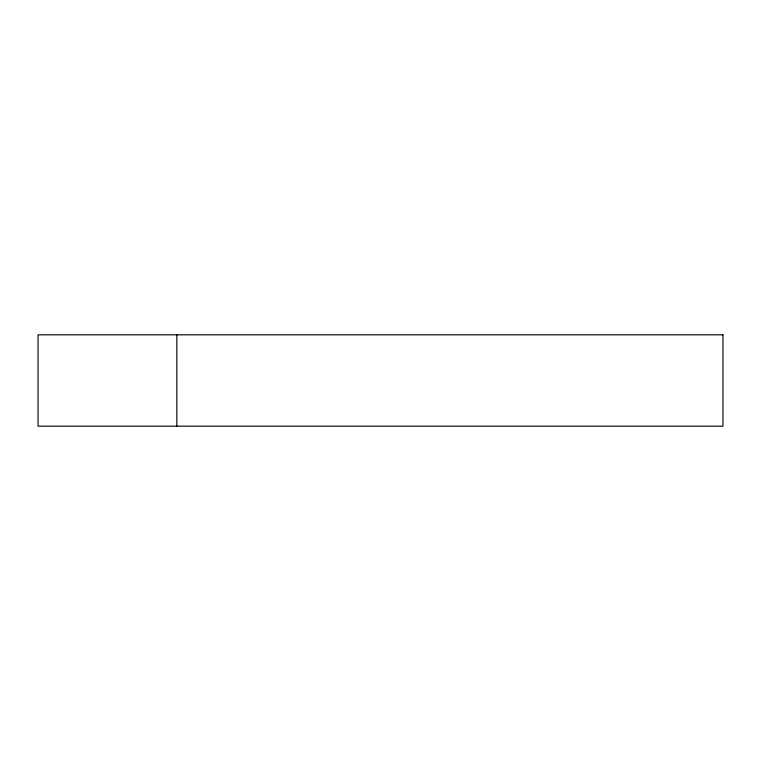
<?xml version="1.0" encoding="UTF-8"?>
<svg xmlns="http://www.w3.org/2000/svg" width="761" height="761" viewBox="0 0 761 761"><rect width="100%" height="100%" fill="white"/><g stroke="black" fill="none" stroke-linecap="round" stroke-linejoin="round"><path stroke-width="1.14" d="M176.828 334.821L176.828 426.179M722.95 334.821L38.05 334.821L38.05 426.179L722.95 426.179L722.95 334.821"/></g></svg>
